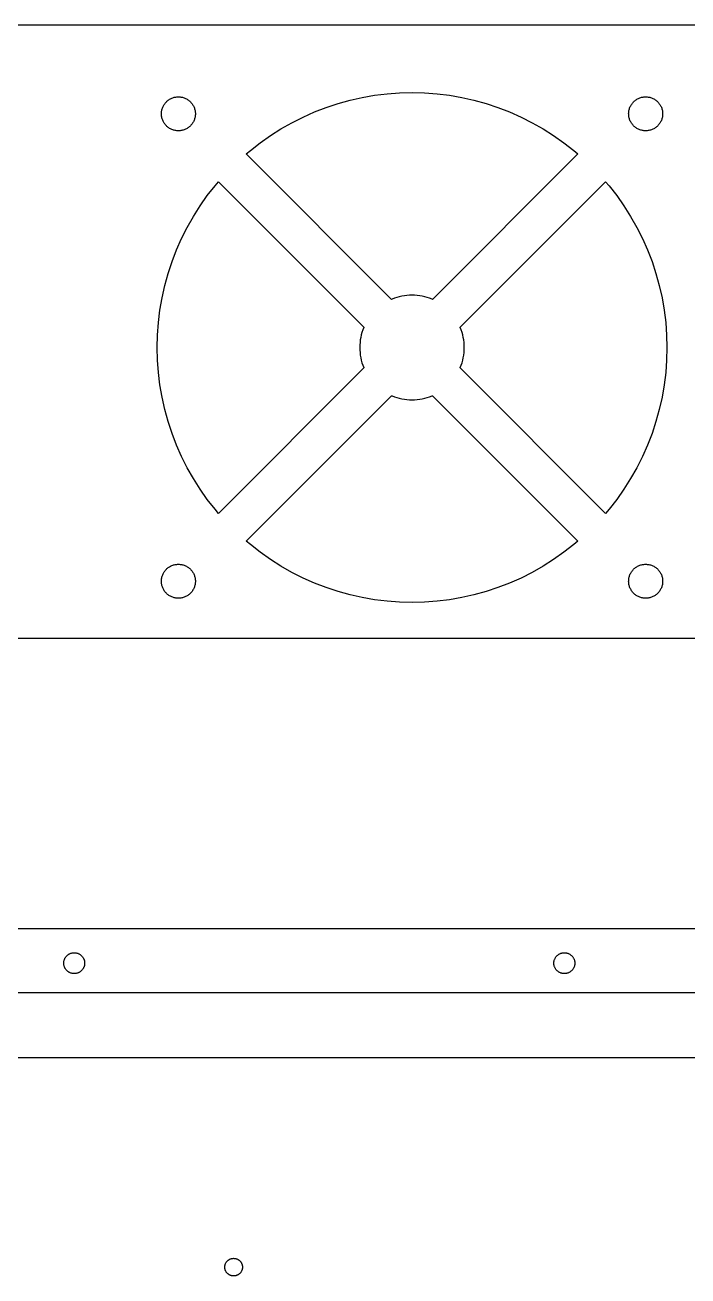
# Model space of a CAD drawing. Header units: metres. Extents: x 4 to 972, y 4 to 512.
# Drawn here: x 428.8 to 530.2, y 320.6 to 512 of the extents above; entities that cross this region are included whole.
import ezdxf

# ---------------------------------------------------------------- set-up
doc = ezdxf.new("R2010")
doc.units = ezdxf.units.M

msp = doc.modelspace()

# ---------------------------------------------------------------- linework, layer by layer
for p, q in [((642, 512), (334, 512)), ((482.278, 501.245), (484.177, 501.479)), ((484.177, 501.479), (486.086, 501.62)), ((486.086, 501.62), (488, 501.667)), ((488, 501.667), (489.914, 501.62)), ((489.914, 501.62), (491.823, 501.479)), ((491.823, 501.479), (493.722, 501.245)), ((449.847, 499.412), (449.899, 499.529)), ((449.899, 499.529), (449.956, 499.643)), ((449.956, 499.643), (450.019, 499.754)), ((450.019, 499.754), (450.088, 499.862)), ((450.088, 499.862), (450.161, 499.966)), ((450.161, 499.966), (450.24, 500.067)), ((450.24, 500.067), (450.323, 500.163)), ((450.323, 500.163), (450.411, 500.256)), ((450.411, 500.256), (450.503, 500.344)), ((450.503, 500.344), (450.6, 500.427)), ((450.6, 500.427), (450.701, 500.506)), ((450.701, 500.506), (450.805, 500.579)), ((450.805, 500.579), (450.913, 500.647)), ((450.913, 500.647), (451.024, 500.71)), ((451.024, 500.71), (451.138, 500.768)), ((451.138, 500.768), (451.255, 500.819)), ((451.255, 500.819), (451.374, 500.865)), ((451.374, 500.865), (451.495, 500.905)), ((451.495, 500.905), (451.618, 500.939)), ((451.618, 500.939), (451.743, 500.967)), ((451.743, 500.967), (451.868, 500.989)), ((451.868, 500.989), (451.995, 501.005)), ((451.995, 501.005), (452.122, 501.014)), ((452.122, 501.014), (452.25, 501.017)), ((452.25, 501.017), (452.378, 501.014)), ((452.378, 501.014), (452.505, 501.005)), ((452.505, 501.005), (452.632, 500.989)), ((452.632, 500.989), (452.757, 500.967)), ((452.757, 500.967), (452.882, 500.939)), ((452.882, 500.939), (453.005, 500.905)), ((453.005, 500.905), (453.126, 500.865)), ((453.126, 500.865), (453.245, 500.819)), ((453.245, 500.819), (453.362, 500.768)), ((453.362, 500.768), (453.476, 500.71)), ((453.476, 500.71), (453.587, 500.647)), ((453.587, 500.647), (453.695, 500.579)), ((453.695, 500.579), (453.799, 500.506)), ((453.799, 500.506), (453.9, 500.427)), ((453.9, 500.427), (453.997, 500.344)), ((453.997, 500.344), (454.089, 500.256)), ((454.089, 500.256), (454.177, 500.163)), ((454.177, 500.163), (454.26, 500.067)), ((454.26, 500.067), (454.339, 499.966)), ((454.339, 499.966), (454.412, 499.862)), ((454.412, 499.862), (454.481, 499.754)), ((454.481, 499.754), (454.544, 499.643)), ((454.544, 499.643), (454.601, 499.529)), ((454.601, 499.529), (454.653, 499.412)), ((474.861, 499.387), (476.679, 499.987)), ((476.679, 499.987), (478.524, 500.498)), ((478.524, 500.498), (480.391, 500.917)), ((480.391, 500.917), (482.278, 501.245)), ((493.722, 501.245), (495.609, 500.917)), ((495.609, 500.917), (497.476, 500.498)), ((497.476, 500.498), (499.321, 499.987)), ((499.321, 499.987), (501.139, 499.387)), ((521.347, 499.412), (521.399, 499.529)), ((521.399, 499.529), (521.456, 499.643)), ((521.456, 499.643), (521.519, 499.754)), ((521.519, 499.754), (521.588, 499.862)), ((521.588, 499.862), (521.661, 499.966)), ((521.661, 499.966), (521.74, 500.067)), ((521.74, 500.067), (521.823, 500.163)), ((521.823, 500.163), (521.911, 500.256)), ((521.911, 500.256), (522.003, 500.344)), ((522.003, 500.344), (522.1, 500.427)), ((522.1, 500.427), (522.201, 500.506)), ((522.201, 500.506), (522.305, 500.579)), ((522.305, 500.579), (522.413, 500.647)), ((522.413, 500.647), (522.524, 500.71)), ((522.524, 500.71), (522.638, 500.768)), ((522.638, 500.768), (522.755, 500.819)), ((522.755, 500.819), (522.874, 500.865)), ((522.874, 500.865), (522.995, 500.905)), ((522.995, 500.905), (523.118, 500.939)), ((523.118, 500.939), (523.243, 500.967)), ((523.243, 500.967), (523.368, 500.989)), ((523.368, 500.989), (523.495, 501.005)), ((523.495, 501.005), (523.622, 501.014)), ((523.622, 501.014), (523.75, 501.017)), ((523.75, 501.017), (523.878, 501.014)), ((523.878, 501.014), (524.005, 501.005)), ((524.005, 501.005), (524.132, 500.989)), ((524.132, 500.989), (524.257, 500.967)), ((524.257, 500.967), (524.382, 500.939)), ((524.382, 500.939), (524.505, 500.905)), ((524.505, 500.905), (524.626, 500.865)), ((524.626, 500.865), (524.745, 500.819)), ((524.745, 500.819), (524.862, 500.768)), ((524.862, 500.768), (524.976, 500.71)), ((524.976, 500.71), (525.087, 500.647)), ((525.087, 500.647), (525.195, 500.579)), ((525.195, 500.579), (525.299, 500.506)), ((525.299, 500.506), (525.4, 500.427)), ((525.4, 500.427), (525.497, 500.344)), ((525.497, 500.344), (525.589, 500.256)), ((525.589, 500.256), (525.677, 500.163)), ((525.677, 500.163), (525.76, 500.067)), ((525.76, 500.067), (525.839, 499.966)), ((525.839, 499.966), (525.912, 499.862)), ((525.912, 499.862), (525.981, 499.754)), ((525.981, 499.754), (526.044, 499.643)), ((526.044, 499.643), (526.101, 499.529)), ((526.101, 499.529), (526.153, 499.412)), ((449.649, 498.417), (449.652, 498.544)), ((449.652, 498.289), (449.649, 498.417)), ((449.652, 498.544), (449.662, 498.672)), ((449.662, 498.162), (449.652, 498.289)), ((449.662, 498.672), (449.677, 498.798)), ((449.677, 498.035), (449.662, 498.162)), ((449.677, 498.798), (449.699, 498.924)), ((449.699, 497.909), (449.677, 498.035)), ((449.699, 498.924), (449.727, 499.049)), ((449.727, 497.785), (449.699, 497.909)), ((449.727, 499.049), (449.761, 499.172)), ((449.761, 497.662), (449.727, 497.785)), ((449.761, 499.172), (449.801, 499.293)), ((449.801, 497.54), (449.761, 497.662)), ((449.801, 499.293), (449.847, 499.412)), ((449.847, 497.421), (449.801, 497.54)), ((454.653, 499.412), (454.699, 499.293)), ((454.699, 497.54), (454.653, 497.421)), ((454.699, 499.293), (454.739, 499.172)), ((454.739, 497.662), (454.699, 497.54)), ((454.739, 499.172), (454.773, 499.049)), ((454.773, 497.785), (454.739, 497.662)), ((454.773, 499.049), (454.801, 498.924)), ((454.801, 497.909), (454.773, 497.785)), ((454.801, 498.924), (454.823, 498.798)), ((454.823, 498.035), (454.801, 497.909)), ((454.823, 498.798), (454.838, 498.672)), ((454.838, 498.162), (454.823, 498.035)), ((454.838, 498.672), (454.848, 498.544)), ((454.848, 498.289), (454.838, 498.162)), ((454.848, 498.544), (454.851, 498.417)), ((454.851, 498.417), (454.848, 498.289)), ((469.616, 497.062), (471.325, 497.922)), ((471.325, 497.922), (473.075, 498.698)), ((473.075, 498.698), (474.861, 499.387)), ((501.139, 499.387), (502.925, 498.698)), ((502.925, 498.698), (504.675, 497.922)), ((504.675, 497.922), (506.384, 497.062)), ((521.149, 498.417), (521.152, 498.544)), ((521.152, 498.289), (521.149, 498.417)), ((521.152, 498.544), (521.162, 498.672)), ((521.162, 498.162), (521.152, 498.289)), ((521.162, 498.672), (521.177, 498.798)), ((521.177, 498.035), (521.162, 498.162)), ((521.177, 498.798), (521.199, 498.924)), ((521.199, 497.909), (521.177, 498.035)), ((521.199, 498.924), (521.227, 499.049)), ((521.227, 497.785), (521.199, 497.909)), ((521.227, 499.049), (521.261, 499.172)), ((521.261, 497.662), (521.227, 497.785)), ((521.261, 499.172), (521.301, 499.293)), ((521.301, 497.54), (521.261, 497.662)), ((521.301, 499.293), (521.347, 499.412)), ((521.347, 497.421), (521.301, 497.54)), ((526.153, 499.412), (526.199, 499.293)), ((526.199, 497.54), (526.153, 497.421)), ((526.199, 499.293), (526.239, 499.172)), ((526.239, 497.662), (526.199, 497.54)), ((526.239, 499.172), (526.273, 499.049)), ((526.273, 497.785), (526.239, 497.662)), ((526.273, 499.049), (526.301, 498.924)), ((526.301, 497.909), (526.273, 497.785)), ((526.301, 498.924), (526.323, 498.798)), ((526.323, 498.035), (526.301, 497.909)), ((526.323, 498.798), (526.338, 498.672)), ((526.338, 498.162), (526.323, 498.035)), ((526.338, 498.672), (526.348, 498.544)), ((526.348, 498.289), (526.338, 498.162)), ((526.348, 498.544), (526.351, 498.417)), ((526.351, 498.417), (526.348, 498.289)), ((449.899, 497.305), (449.847, 497.421)), ((449.956, 497.191), (449.899, 497.305)), ((450.019, 497.08), (449.956, 497.191)), ((450.088, 496.972), (450.019, 497.08)), ((450.161, 496.867), (450.088, 496.972)), ((450.24, 496.767), (450.161, 496.867)), ((450.323, 496.67), (450.24, 496.767)), ((450.411, 496.578), (450.323, 496.67)), ((450.503, 496.49), (450.411, 496.578)), ((450.6, 496.406), (450.503, 496.49)), ((450.701, 496.328), (450.6, 496.406)), ((450.805, 496.254), (450.701, 496.328)), ((450.913, 496.186), (450.805, 496.254)), ((451.024, 496.123), (450.913, 496.186)), ((451.138, 496.066), (451.024, 496.123)), ((451.255, 496.014), (451.138, 496.066)), ((451.374, 495.968), (451.255, 496.014)), ((451.495, 495.928), (451.374, 495.968)), ((451.618, 495.894), (451.495, 495.928)), ((451.743, 495.866), (451.618, 495.894)), ((451.868, 495.844), (451.743, 495.866)), ((451.995, 495.828), (451.868, 495.844)), ((452.122, 495.819), (451.995, 495.828)), ((452.25, 495.816), (452.122, 495.819)), ((452.378, 495.819), (452.25, 495.816)), ((452.505, 495.828), (452.378, 495.819)), ((452.632, 495.844), (452.505, 495.828)), ((452.757, 495.866), (452.632, 495.844)), ((452.882, 495.894), (452.757, 495.866)), ((453.005, 495.928), (452.882, 495.894)), ((453.126, 495.968), (453.005, 495.928)), ((453.245, 496.014), (453.126, 495.968)), ((453.362, 496.066), (453.245, 496.014)), ((453.476, 496.123), (453.362, 496.066)), ((453.587, 496.186), (453.476, 496.123)), ((453.695, 496.254), (453.587, 496.186)), ((453.799, 496.328), (453.695, 496.254)), ((453.9, 496.406), (453.799, 496.328)), ((453.997, 496.49), (453.9, 496.406)), ((454.089, 496.578), (453.997, 496.49)), ((454.177, 496.67), (454.089, 496.578)), ((454.26, 496.767), (454.177, 496.67)), ((454.339, 496.867), (454.26, 496.767)), ((454.412, 496.972), (454.339, 496.867)), ((454.481, 497.08), (454.412, 496.972)), ((454.544, 497.191), (454.481, 497.08)), ((454.601, 497.305), (454.544, 497.191)), ((454.653, 497.421), (454.601, 497.305)), ((466.333, 495.094), (467.95, 496.118)), ((467.95, 496.118), (469.616, 497.062)), ((506.384, 497.062), (508.05, 496.118)), ((508.05, 496.118), (509.667, 495.094)), ((521.399, 497.305), (521.347, 497.421)), ((521.456, 497.191), (521.399, 497.305)), ((521.519, 497.08), (521.456, 497.191)), ((521.588, 496.972), (521.519, 497.08)), ((521.661, 496.867), (521.588, 496.972)), ((521.74, 496.767), (521.661, 496.867)), ((521.823, 496.67), (521.74, 496.767)), ((521.911, 496.578), (521.823, 496.67)), ((522.003, 496.49), (521.911, 496.578)), ((522.1, 496.406), (522.003, 496.49)), ((522.201, 496.328), (522.1, 496.406)), ((522.305, 496.254), (522.201, 496.328)), ((522.413, 496.186), (522.305, 496.254)), ((522.524, 496.123), (522.413, 496.186)), ((522.638, 496.066), (522.524, 496.123)), ((522.755, 496.014), (522.638, 496.066)), ((522.874, 495.968), (522.755, 496.014)), ((522.995, 495.928), (522.874, 495.968)), ((523.118, 495.894), (522.995, 495.928)), ((523.243, 495.866), (523.118, 495.894)), ((523.368, 495.844), (523.243, 495.866)), ((523.495, 495.828), (523.368, 495.844)), ((523.622, 495.819), (523.495, 495.828)), ((523.75, 495.816), (523.622, 495.819)), ((523.878, 495.819), (523.75, 495.816)), ((524.005, 495.828), (523.878, 495.819)), ((524.132, 495.844), (524.005, 495.828)), ((524.257, 495.866), (524.132, 495.844)), ((524.382, 495.894), (524.257, 495.866)), ((524.505, 495.928), (524.382, 495.894)), ((524.626, 495.968), (524.505, 495.928)), ((524.745, 496.014), (524.626, 495.968)), ((524.862, 496.066), (524.745, 496.014)), ((524.976, 496.123), (524.862, 496.066)), ((525.087, 496.186), (524.976, 496.123)), ((525.195, 496.254), (525.087, 496.186)), ((525.299, 496.328), (525.195, 496.254)), ((525.4, 496.406), (525.299, 496.328)), ((525.497, 496.49), (525.4, 496.406)), ((525.589, 496.578), (525.497, 496.49)), ((525.677, 496.67), (525.589, 496.578)), ((525.76, 496.767), (525.677, 496.67)), ((525.839, 496.867), (525.76, 496.767)), ((525.912, 496.972), (525.839, 496.867)), ((525.981, 497.08), (525.912, 496.972)), ((526.044, 497.191), (525.981, 497.08)), ((526.101, 497.305), (526.044, 497.191)), ((526.153, 497.421), (526.101, 497.305)), ((463.259, 492.814), (464.768, 493.992)), ((464.768, 493.992), (466.333, 495.094)), ((509.667, 495.094), (511.232, 493.992)), ((511.232, 493.992), (512.741, 492.814)), ((462.634, 492.275), (463.259, 492.814)), ((484.878, 470.031), (462.634, 492.275)), ((513.366, 492.275), (491.122, 470.031)), ((512.741, 492.814), (513.366, 492.275)), ((457.853, 487.408), (458.391, 488.033)), ((458.391, 488.033), (480.636, 465.788)), ((495.364, 465.788), (517.609, 488.033)), ((517.609, 488.033), (518.147, 487.408)), ((456.675, 485.899), (457.853, 487.408)), ((518.147, 487.408), (519.325, 485.899)), ((454.549, 482.717), (455.573, 484.334)), ((455.573, 484.334), (456.675, 485.899)), ((519.325, 485.899), (520.427, 484.334)), ((520.427, 484.334), (521.451, 482.717)), ((453.605, 481.051), (454.549, 482.717)), ((521.451, 482.717), (522.395, 481.051)), ((452.744, 479.341), (453.605, 481.051)), ((522.395, 481.051), (523.256, 479.341)), ((451.969, 477.591), (452.744, 479.341)), ((523.256, 479.341), (524.031, 477.591)), ((451.28, 475.805), (451.969, 477.591)), ((524.031, 477.591), (524.72, 475.805)), ((450.679, 473.988), (451.28, 475.805)), ((524.72, 475.805), (525.321, 473.988)), ((450.169, 472.143), (450.679, 473.988)), ((525.321, 473.988), (525.831, 472.143)), ((449.749, 470.275), (450.169, 472.143)), ((525.831, 472.143), (526.251, 470.275)), ((449.422, 468.389), (449.749, 470.275)), ((484.939, 470.058), (484.878, 470.031)), ((485.305, 470.199), (484.939, 470.058)), ((485.678, 470.322), (485.305, 470.199)), ((486.056, 470.427), (485.678, 470.322)), ((486.439, 470.513), (486.056, 470.427)), ((486.826, 470.58), (486.439, 470.513)), ((487.216, 470.628), (486.826, 470.58)), ((487.607, 470.657), (487.216, 470.628)), ((488, 470.667), (487.607, 470.657)), ((488.393, 470.657), (488, 470.667)), ((488.784, 470.628), (488.393, 470.657)), ((489.174, 470.58), (488.784, 470.628)), ((489.561, 470.513), (489.174, 470.58)), ((489.944, 470.427), (489.561, 470.513)), ((490.322, 470.322), (489.944, 470.427)), ((490.695, 470.199), (490.322, 470.322)), ((491.061, 470.058), (490.695, 470.199)), ((491.122, 470.031), (491.061, 470.058)), ((526.251, 470.275), (526.578, 468.389)), ((449.188, 466.489), (449.422, 468.389)), ((526.578, 468.389), (526.812, 466.489)), ((449.047, 464.58), (449.188, 466.489)), ((480.344, 464.989), (480.24, 464.611)), ((480.468, 465.362), (480.344, 464.989)), ((480.609, 465.728), (480.468, 465.362)), ((480.636, 465.788), (480.609, 465.728)), ((495.391, 465.728), (495.364, 465.788)), ((495.532, 465.362), (495.391, 465.728)), ((495.656, 464.989), (495.532, 465.362)), ((495.76, 464.611), (495.656, 464.989)), ((526.812, 466.489), (526.953, 464.58)), ((449, 462.667), (449.047, 464.58)), ((480.039, 463.451), (480.01, 463.059)), ((480.087, 463.84), (480.039, 463.451)), ((480.154, 464.227), (480.087, 463.84)), ((480.24, 464.611), (480.154, 464.227)), ((495.846, 464.227), (495.76, 464.611)), ((495.913, 463.84), (495.846, 464.227)), ((495.961, 463.451), (495.913, 463.84)), ((495.99, 463.059), (495.961, 463.451)), ((526.953, 464.58), (527, 462.667)), ((449.047, 460.753), (449, 462.667)), ((480.01, 463.059), (480, 462.667)), ((480, 462.667), (480.01, 462.274)), ((480.01, 462.274), (480.039, 461.883)), ((480.039, 461.883), (480.087, 461.493)), ((480.087, 461.493), (480.154, 461.106)), ((495.846, 461.106), (495.913, 461.493)), ((495.913, 461.493), (495.961, 461.883)), ((495.961, 461.883), (495.99, 462.274)), ((496, 462.667), (495.99, 463.059)), ((495.99, 462.274), (496, 462.667)), ((527, 462.667), (526.953, 460.753)), ((449.188, 458.844), (449.047, 460.753)), ((480.636, 459.545), (458.391, 437.301)), ((480.154, 461.106), (480.24, 460.723)), ((480.24, 460.723), (480.344, 460.344)), ((480.344, 460.344), (480.468, 459.972)), ((480.468, 459.972), (480.609, 459.605)), ((480.609, 459.605), (480.636, 459.545)), ((495.364, 459.545), (495.391, 459.605)), ((517.609, 437.301), (495.364, 459.545)), ((495.391, 459.605), (495.532, 459.972)), ((495.532, 459.972), (495.656, 460.344)), ((495.656, 460.344), (495.76, 460.723)), ((495.76, 460.723), (495.846, 461.106)), ((526.953, 460.753), (526.812, 458.844)), ((449.422, 456.944), (449.188, 458.844)), ((526.812, 458.844), (526.578, 456.944)), ((449.749, 455.058), (449.422, 456.944)), ((526.578, 456.944), (526.251, 455.058)), ((450.169, 453.19), (449.749, 455.058)), ((462.634, 433.058), (484.878, 455.302)), ((484.878, 455.302), (484.939, 455.276)), ((484.939, 455.276), (485.305, 455.134)), ((485.305, 455.134), (485.678, 455.011)), ((485.678, 455.011), (486.056, 454.906)), ((486.056, 454.906), (486.439, 454.82)), ((486.439, 454.82), (486.826, 454.753)), ((486.826, 454.753), (487.216, 454.705)), ((487.216, 454.705), (487.607, 454.676)), ((487.607, 454.676), (488, 454.667)), ((488, 454.667), (488.393, 454.676)), ((488.393, 454.676), (488.784, 454.705)), ((488.784, 454.705), (489.174, 454.753)), ((489.174, 454.753), (489.561, 454.82)), ((489.561, 454.82), (489.944, 454.906)), ((489.944, 454.906), (490.322, 455.011)), ((490.322, 455.011), (490.695, 455.134)), ((490.695, 455.134), (491.061, 455.276)), ((491.061, 455.276), (491.122, 455.302)), ((491.122, 455.302), (513.366, 433.058)), ((526.251, 455.058), (525.831, 453.19)), ((450.679, 451.346), (450.169, 453.19)), ((525.831, 453.19), (525.321, 451.346)), ((451.28, 449.528), (450.679, 451.346)), ((525.321, 451.346), (524.72, 449.528)), ((451.969, 447.742), (451.28, 449.528)), ((524.72, 449.528), (524.031, 447.742)), ((452.744, 445.992), (451.969, 447.742)), ((453.605, 444.282), (452.744, 445.992)), ((523.256, 445.992), (522.395, 444.282)), ((524.031, 447.742), (523.256, 445.992)), ((454.549, 442.617), (453.605, 444.282)), ((522.395, 444.282), (521.451, 442.617)), ((455.573, 440.999), (454.549, 442.617)), ((521.451, 442.617), (520.427, 440.999)), ((456.675, 439.434), (455.573, 440.999)), ((520.427, 440.999), (519.325, 439.434)), ((457.853, 437.925), (456.675, 439.434)), ((519.325, 439.434), (518.147, 437.925)), ((458.391, 437.301), (457.853, 437.925)), ((518.147, 437.925), (517.609, 437.301)), ((463.259, 432.519), (462.634, 433.058)), ((464.768, 431.342), (463.259, 432.519)), ((512.741, 432.519), (511.232, 431.342)), ((513.366, 433.058), (512.741, 432.519)), ((466.333, 430.239), (464.768, 431.342)), ((511.232, 431.342), (509.667, 430.239)), ((450.24, 428.567), (450.323, 428.663)), ((450.323, 428.663), (450.411, 428.756)), ((450.411, 428.756), (450.503, 428.844)), ((450.503, 428.844), (450.6, 428.927)), ((450.6, 428.927), (450.701, 429.006)), ((450.701, 429.006), (450.805, 429.079)), ((450.805, 429.079), (450.913, 429.147)), ((450.913, 429.147), (451.024, 429.21)), ((451.024, 429.21), (451.138, 429.268)), ((451.138, 429.268), (451.255, 429.319)), ((451.255, 429.319), (451.374, 429.365)), ((451.374, 429.365), (451.495, 429.405)), ((451.495, 429.405), (451.618, 429.439)), ((451.618, 429.439), (451.743, 429.467)), ((451.743, 429.467), (451.868, 429.489)), ((451.868, 429.489), (451.995, 429.505)), ((451.995, 429.505), (452.122, 429.514)), ((452.122, 429.514), (452.25, 429.517)), ((452.25, 429.517), (452.378, 429.514)), ((452.378, 429.514), (452.505, 429.505)), ((452.505, 429.505), (452.632, 429.489)), ((452.632, 429.489), (452.757, 429.467)), ((452.757, 429.467), (452.882, 429.439)), ((452.882, 429.439), (453.005, 429.405)), ((453.005, 429.405), (453.126, 429.365)), ((453.126, 429.365), (453.245, 429.319)), ((453.245, 429.319), (453.362, 429.268)), ((453.362, 429.268), (453.476, 429.21)), ((453.476, 429.21), (453.587, 429.147)), ((453.587, 429.147), (453.695, 429.079)), ((453.695, 429.079), (453.799, 429.006)), ((453.799, 429.006), (453.9, 428.927)), ((453.9, 428.927), (453.997, 428.844)), ((453.997, 428.844), (454.089, 428.756)), ((454.089, 428.756), (454.177, 428.663)), ((454.177, 428.663), (454.26, 428.567)), ((467.95, 429.215), (466.333, 430.239)), ((469.616, 428.272), (467.95, 429.215)), ((508.05, 429.215), (506.384, 428.272)), ((509.667, 430.239), (508.05, 429.215)), ((521.74, 428.567), (521.823, 428.663)), ((521.823, 428.663), (521.911, 428.756)), ((521.911, 428.756), (522.003, 428.844)), ((522.003, 428.844), (522.1, 428.927)), ((522.1, 428.927), (522.201, 429.006)), ((522.201, 429.006), (522.305, 429.079)), ((522.305, 429.079), (522.413, 429.147)), ((522.413, 429.147), (522.524, 429.21)), ((522.524, 429.21), (522.638, 429.268)), ((522.638, 429.268), (522.755, 429.319)), ((522.755, 429.319), (522.874, 429.365)), ((522.874, 429.365), (522.995, 429.405)), ((522.995, 429.405), (523.118, 429.439)), ((523.118, 429.439), (523.243, 429.467)), ((523.243, 429.467), (523.368, 429.489)), ((523.368, 429.489), (523.495, 429.505)), ((523.495, 429.505), (523.622, 429.514)), ((523.622, 429.514), (523.75, 429.517)), ((523.75, 429.517), (523.878, 429.514)), ((523.878, 429.514), (524.005, 429.505)), ((524.005, 429.505), (524.132, 429.489)), ((524.132, 429.489), (524.257, 429.467)), ((524.257, 429.467), (524.382, 429.439)), ((524.382, 429.439), (524.505, 429.405)), ((524.505, 429.405), (524.626, 429.365)), ((524.626, 429.365), (524.745, 429.319)), ((524.745, 429.319), (524.862, 429.268)), ((524.862, 429.268), (524.976, 429.21)), ((524.976, 429.21), (525.087, 429.147)), ((525.087, 429.147), (525.195, 429.079)), ((525.195, 429.079), (525.299, 429.006)), ((525.299, 429.006), (525.4, 428.927)), ((525.4, 428.927), (525.497, 428.844)), ((525.497, 428.844), (525.589, 428.756)), ((525.589, 428.756), (525.677, 428.663)), ((525.677, 428.663), (525.76, 428.567)), ((449.649, 426.917), (449.652, 427.044)), ((449.652, 426.789), (449.649, 426.917)), ((449.652, 427.044), (449.662, 427.172)), ((449.662, 426.662), (449.652, 426.789)), ((449.662, 427.172), (449.677, 427.298)), ((449.677, 427.298), (449.699, 427.424)), ((449.699, 427.424), (449.727, 427.549)), ((449.727, 427.549), (449.761, 427.672)), ((449.761, 427.672), (449.801, 427.793)), ((449.801, 427.793), (449.847, 427.912)), ((449.847, 427.912), (449.899, 428.029)), ((449.899, 428.029), (449.956, 428.143)), ((449.956, 428.143), (450.019, 428.254)), ((450.019, 428.254), (450.088, 428.362)), ((450.088, 428.362), (450.161, 428.466)), ((450.161, 428.466), (450.24, 428.567)), ((454.26, 428.567), (454.339, 428.466)), ((454.339, 428.466), (454.412, 428.362)), ((454.412, 428.362), (454.481, 428.254)), ((454.481, 428.254), (454.544, 428.143)), ((454.544, 428.143), (454.601, 428.029)), ((454.601, 428.029), (454.653, 427.912)), ((454.653, 427.912), (454.699, 427.793)), ((454.699, 427.793), (454.739, 427.672)), ((454.739, 427.672), (454.773, 427.549)), ((454.773, 427.549), (454.801, 427.424)), ((454.801, 427.424), (454.823, 427.298)), ((454.823, 427.298), (454.838, 427.172)), ((454.838, 427.172), (454.848, 427.044)), ((454.848, 426.789), (454.838, 426.662)), ((454.848, 427.044), (454.851, 426.917)), ((454.851, 426.917), (454.848, 426.789)), ((471.325, 427.411), (469.616, 428.272)), ((473.075, 426.635), (471.325, 427.411)), ((504.675, 427.411), (502.925, 426.635)), ((506.384, 428.272), (504.675, 427.411)), ((521.149, 426.917), (521.152, 427.044)), ((521.152, 426.789), (521.149, 426.917)), ((521.152, 427.044), (521.162, 427.172)), ((521.162, 426.662), (521.152, 426.789)), ((521.162, 427.172), (521.177, 427.298)), ((521.177, 427.298), (521.199, 427.424)), ((521.199, 427.424), (521.227, 427.549)), ((521.227, 427.549), (521.261, 427.672)), ((521.261, 427.672), (521.301, 427.793)), ((521.301, 427.793), (521.347, 427.912)), ((521.347, 427.912), (521.399, 428.029)), ((521.399, 428.029), (521.456, 428.143)), ((521.456, 428.143), (521.519, 428.254)), ((521.519, 428.254), (521.588, 428.362)), ((521.588, 428.362), (521.661, 428.466)), ((521.661, 428.466), (521.74, 428.567)), ((525.76, 428.567), (525.839, 428.466)), ((525.839, 428.466), (525.912, 428.362)), ((525.912, 428.362), (525.981, 428.254)), ((525.981, 428.254), (526.044, 428.143)), ((526.044, 428.143), (526.101, 428.029)), ((526.101, 428.029), (526.153, 427.912)), ((526.153, 427.912), (526.199, 427.793)), ((526.199, 427.793), (526.239, 427.672)), ((526.239, 427.672), (526.273, 427.549)), ((526.273, 427.549), (526.301, 427.424)), ((526.301, 427.424), (526.323, 427.298)), ((526.323, 427.298), (526.338, 427.172)), ((526.338, 427.172), (526.348, 427.044)), ((526.348, 426.789), (526.338, 426.662)), ((526.348, 427.044), (526.351, 426.917)), ((526.351, 426.917), (526.348, 426.789)), ((449.677, 426.535), (449.662, 426.662)), ((449.699, 426.409), (449.677, 426.535)), ((449.727, 426.285), (449.699, 426.409)), ((449.761, 426.162), (449.727, 426.285)), ((449.801, 426.04), (449.761, 426.162)), ((449.847, 425.921), (449.801, 426.04)), ((449.899, 425.805), (449.847, 425.921)), ((449.956, 425.691), (449.899, 425.805)), ((450.019, 425.58), (449.956, 425.691)), ((450.088, 425.472), (450.019, 425.58)), ((450.161, 425.367), (450.088, 425.472)), ((450.24, 425.267), (450.161, 425.367)), ((450.323, 425.17), (450.24, 425.267)), ((450.411, 425.078), (450.323, 425.17)), ((450.503, 424.99), (450.411, 425.078)), ((450.6, 424.906), (450.503, 424.99)), ((450.701, 424.828), (450.6, 424.906)), ((450.805, 424.754), (450.701, 424.828)), ((453.799, 424.828), (453.695, 424.754)), ((453.9, 424.906), (453.799, 424.828)), ((453.997, 424.99), (453.9, 424.906)), ((454.089, 425.078), (453.997, 424.99)), ((454.177, 425.17), (454.089, 425.078)), ((454.26, 425.267), (454.177, 425.17)), ((454.339, 425.367), (454.26, 425.267)), ((454.412, 425.472), (454.339, 425.367)), ((454.481, 425.58), (454.412, 425.472)), ((454.544, 425.691), (454.481, 425.58)), ((454.601, 425.805), (454.544, 425.691)), ((454.653, 425.921), (454.601, 425.805)), ((454.699, 426.04), (454.653, 425.921)), ((454.739, 426.162), (454.699, 426.04)), ((454.773, 426.285), (454.739, 426.162)), ((454.801, 426.409), (454.773, 426.285)), ((454.823, 426.535), (454.801, 426.409)), ((454.838, 426.662), (454.823, 426.535)), ((474.861, 425.946), (473.075, 426.635)), ((476.679, 425.346), (474.861, 425.946)), ((478.524, 424.835), (476.679, 425.346)), ((480.391, 424.416), (478.524, 424.835)), ((497.476, 424.835), (495.609, 424.416)), ((499.321, 425.346), (497.476, 424.835)), ((501.139, 425.946), (499.321, 425.346)), ((502.925, 426.635), (501.139, 425.946)), ((521.177, 426.535), (521.162, 426.662)), ((521.199, 426.409), (521.177, 426.535)), ((521.227, 426.285), (521.199, 426.409)), ((521.261, 426.162), (521.227, 426.285)), ((521.301, 426.04), (521.261, 426.162)), ((521.347, 425.921), (521.301, 426.04)), ((521.399, 425.805), (521.347, 425.921)), ((521.456, 425.691), (521.399, 425.805)), ((521.519, 425.58), (521.456, 425.691)), ((521.588, 425.472), (521.519, 425.58)), ((521.661, 425.367), (521.588, 425.472)), ((521.74, 425.267), (521.661, 425.367)), ((521.823, 425.17), (521.74, 425.267)), ((521.911, 425.078), (521.823, 425.17)), ((522.003, 424.99), (521.911, 425.078)), ((522.1, 424.906), (522.003, 424.99)), ((522.201, 424.828), (522.1, 424.906)), ((522.305, 424.754), (522.201, 424.828)), ((525.299, 424.828), (525.195, 424.754)), ((525.4, 424.906), (525.299, 424.828)), ((525.497, 424.99), (525.4, 424.906)), ((525.589, 425.078), (525.497, 424.99)), ((525.677, 425.17), (525.589, 425.078)), ((525.76, 425.267), (525.677, 425.17)), ((525.839, 425.367), (525.76, 425.267)), ((525.912, 425.472), (525.839, 425.367)), ((525.981, 425.58), (525.912, 425.472)), ((526.044, 425.691), (525.981, 425.58)), ((526.101, 425.805), (526.044, 425.691)), ((526.153, 425.921), (526.101, 425.805)), ((526.199, 426.04), (526.153, 425.921)), ((526.239, 426.162), (526.199, 426.04)), ((526.273, 426.285), (526.239, 426.162)), ((526.301, 426.409), (526.273, 426.285)), ((526.323, 426.535), (526.301, 426.409)), ((526.338, 426.662), (526.323, 426.535)), ((450.913, 424.686), (450.805, 424.754)), ((451.024, 424.623), (450.913, 424.686)), ((451.138, 424.566), (451.024, 424.623)), ((451.255, 424.514), (451.138, 424.566)), ((451.374, 424.468), (451.255, 424.514)), ((451.495, 424.428), (451.374, 424.468)), ((451.618, 424.394), (451.495, 424.428)), ((451.743, 424.366), (451.618, 424.394)), ((451.868, 424.344), (451.743, 424.366)), ((451.995, 424.328), (451.868, 424.344)), ((452.122, 424.319), (451.995, 424.328)), ((452.25, 424.316), (452.122, 424.319)), ((452.378, 424.319), (452.25, 424.316)), ((452.505, 424.328), (452.378, 424.319)), ((452.632, 424.344), (452.505, 424.328)), ((452.757, 424.366), (452.632, 424.344)), ((452.882, 424.394), (452.757, 424.366)), ((453.005, 424.428), (452.882, 424.394)), ((453.126, 424.468), (453.005, 424.428)), ((453.245, 424.514), (453.126, 424.468)), ((453.362, 424.566), (453.245, 424.514)), ((453.476, 424.623), (453.362, 424.566)), ((453.587, 424.686), (453.476, 424.623)), ((453.695, 424.754), (453.587, 424.686)), ((482.278, 424.089), (480.391, 424.416)), ((484.177, 423.854), (482.278, 424.089)), ((486.086, 423.714), (484.177, 423.854)), ((488, 423.667), (486.086, 423.714)), ((489.914, 423.714), (488, 423.667)), ((491.823, 423.854), (489.914, 423.714)), ((493.722, 424.089), (491.823, 423.854)), ((495.609, 424.416), (493.722, 424.089)), ((522.413, 424.686), (522.305, 424.754)), ((522.524, 424.623), (522.413, 424.686)), ((522.638, 424.566), (522.524, 424.623)), ((522.755, 424.514), (522.638, 424.566)), ((522.874, 424.468), (522.755, 424.514)), ((522.995, 424.428), (522.874, 424.468)), ((523.118, 424.394), (522.995, 424.428)), ((523.243, 424.366), (523.118, 424.394)), ((523.368, 424.344), (523.243, 424.366)), ((523.495, 424.328), (523.368, 424.344)), ((523.622, 424.319), (523.495, 424.328)), ((523.75, 424.316), (523.622, 424.319)), ((523.878, 424.319), (523.75, 424.316)), ((524.005, 424.328), (523.878, 424.319)), ((524.132, 424.344), (524.005, 424.328)), ((524.257, 424.366), (524.132, 424.344)), ((524.382, 424.394), (524.257, 424.366)), ((524.505, 424.428), (524.382, 424.394)), ((524.626, 424.468), (524.505, 424.428)), ((524.745, 424.514), (524.626, 424.468)), ((524.862, 424.566), (524.745, 424.514)), ((524.976, 424.623), (524.862, 424.566)), ((525.087, 424.686), (524.976, 424.623)), ((525.195, 424.754), (525.087, 424.686)), ((394.432, 418.215), (553.182, 418.215)), ((553.182, 373.765), (394.432, 373.765)), ((434.895, 369.254), (434.934, 369.323)), ((434.934, 369.323), (434.976, 369.389)), ((434.976, 369.389), (435.021, 369.453)), ((435.021, 369.453), (435.069, 369.515)), ((435.069, 369.515), (435.121, 369.575)), ((435.121, 369.575), (435.175, 369.632)), ((435.175, 369.632), (435.232, 369.686)), ((435.232, 369.686), (435.291, 369.737)), ((435.291, 369.737), (435.353, 369.785)), ((435.353, 369.785), (435.417, 369.831)), ((435.417, 369.831), (435.484, 369.873)), ((435.484, 369.873), (435.552, 369.911)), ((435.552, 369.911), (435.622, 369.947)), ((435.622, 369.947), (435.694, 369.979)), ((435.694, 369.979), (435.767, 370.007)), ((435.767, 370.007), (435.842, 370.032)), ((435.842, 370.032), (435.918, 370.052)), ((435.918, 370.052), (435.994, 370.07)), ((435.994, 370.07), (436.072, 370.083)), ((436.072, 370.083), (436.15, 370.093)), ((436.15, 370.093), (436.228, 370.099)), ((436.228, 370.099), (436.307, 370.1)), ((436.307, 370.1), (436.385, 370.099)), ((436.385, 370.099), (436.463, 370.093)), ((436.463, 370.093), (436.541, 370.083)), ((436.541, 370.083), (436.619, 370.07)), ((436.619, 370.07), (436.695, 370.052)), ((436.695, 370.052), (436.771, 370.032)), ((436.771, 370.032), (436.846, 370.007)), ((436.846, 370.007), (436.919, 369.979)), ((436.919, 369.979), (436.991, 369.947)), ((436.991, 369.947), (437.061, 369.911)), ((437.061, 369.911), (437.129, 369.873)), ((437.129, 369.873), (437.196, 369.831)), ((437.196, 369.831), (437.26, 369.785)), ((437.26, 369.785), (437.322, 369.737)), ((437.322, 369.737), (437.381, 369.686)), ((437.381, 369.686), (437.438, 369.632)), ((437.438, 369.632), (437.492, 369.575)), ((437.492, 369.575), (437.544, 369.515)), ((437.544, 369.515), (437.592, 369.453)), ((437.592, 369.453), (437.637, 369.389)), ((437.637, 369.389), (437.679, 369.323)), ((437.679, 369.323), (437.718, 369.254)), ((509.895, 369.254), (509.934, 369.323)), ((509.934, 369.323), (509.976, 369.389)), ((509.976, 369.389), (510.021, 369.453)), ((510.021, 369.453), (510.069, 369.515)), ((510.069, 369.515), (510.121, 369.575)), ((510.121, 369.575), (510.175, 369.632)), ((510.175, 369.632), (510.232, 369.686)), ((510.232, 369.686), (510.291, 369.737)), ((510.291, 369.737), (510.353, 369.785)), ((510.353, 369.785), (510.417, 369.831)), ((510.417, 369.831), (510.484, 369.873)), ((510.484, 369.873), (510.552, 369.911)), ((510.552, 369.911), (510.622, 369.947)), ((510.622, 369.947), (510.694, 369.979)), ((510.694, 369.979), (510.767, 370.007)), ((510.767, 370.007), (510.842, 370.032)), ((510.842, 370.032), (510.918, 370.052)), ((510.918, 370.052), (510.994, 370.07)), ((510.994, 370.07), (511.072, 370.083)), ((511.072, 370.083), (511.15, 370.093)), ((511.15, 370.093), (511.228, 370.099)), ((511.228, 370.099), (511.307, 370.1)), ((511.307, 370.1), (511.385, 370.099)), ((511.385, 370.099), (511.463, 370.093)), ((511.463, 370.093), (511.541, 370.083)), ((511.541, 370.083), (511.619, 370.07)), ((511.619, 370.07), (511.695, 370.052)), ((511.695, 370.052), (511.771, 370.032)), ((511.771, 370.032), (511.846, 370.007)), ((511.846, 370.007), (511.919, 369.979)), ((511.919, 369.979), (511.991, 369.947)), ((511.991, 369.947), (512.061, 369.911)), ((512.061, 369.911), (512.129, 369.873)), ((512.129, 369.873), (512.196, 369.831)), ((512.196, 369.831), (512.26, 369.785)), ((512.26, 369.785), (512.322, 369.737)), ((512.322, 369.737), (512.381, 369.686)), ((512.381, 369.686), (512.438, 369.632)), ((512.438, 369.632), (512.492, 369.575)), ((512.492, 369.575), (512.544, 369.515)), ((512.544, 369.515), (512.592, 369.453)), ((512.592, 369.453), (512.637, 369.389)), ((512.637, 369.389), (512.679, 369.323)), ((512.679, 369.323), (512.718, 369.254)), ((434.706, 368.5), (434.708, 368.579)), ((434.708, 368.421), (434.706, 368.5)), ((434.708, 368.579), (434.714, 368.657)), ((434.714, 368.343), (434.708, 368.421)), ((434.714, 368.657), (434.723, 368.735)), ((434.723, 368.265), (434.714, 368.343)), ((434.723, 368.735), (434.737, 368.812)), ((434.737, 368.188), (434.723, 368.265)), ((434.737, 368.812), (434.754, 368.889)), ((434.754, 368.111), (434.737, 368.188)), ((434.754, 368.889), (434.775, 368.965)), ((434.775, 368.035), (434.754, 368.111)), ((434.775, 368.965), (434.8, 369.039)), ((434.8, 367.961), (434.775, 368.035)), ((434.8, 369.039), (434.828, 369.112)), ((434.828, 367.888), (434.8, 367.961)), ((434.828, 369.112), (434.86, 369.184)), ((434.86, 367.816), (434.828, 367.888)), ((434.86, 369.184), (434.895, 369.254)), ((434.895, 367.746), (434.86, 367.816)), ((434.934, 367.677), (434.895, 367.746)), ((434.976, 367.611), (434.934, 367.677)), ((435.021, 367.547), (434.976, 367.611)), ((435.069, 367.485), (435.021, 367.547)), ((435.121, 367.425), (435.069, 367.485)), ((435.175, 367.368), (435.121, 367.425)), ((437.492, 367.425), (437.438, 367.368)), ((437.544, 367.485), (437.492, 367.425)), ((437.592, 367.547), (437.544, 367.485)), ((437.637, 367.611), (437.592, 367.547)), ((437.679, 367.677), (437.637, 367.611)), ((437.718, 367.746), (437.679, 367.677)), ((437.718, 369.254), (437.753, 369.184)), ((437.753, 367.816), (437.718, 367.746)), ((437.753, 369.184), (437.785, 369.112)), ((437.785, 367.888), (437.753, 367.816)), ((437.785, 369.112), (437.814, 369.039)), ((437.814, 367.961), (437.785, 367.888)), ((437.814, 369.039), (437.838, 368.965)), ((437.838, 368.035), (437.814, 367.961)), ((437.838, 368.965), (437.859, 368.889)), ((437.859, 368.111), (437.838, 368.035)), ((437.859, 368.889), (437.876, 368.812)), ((437.876, 368.188), (437.859, 368.111)), ((437.876, 368.812), (437.89, 368.735)), ((437.89, 368.265), (437.876, 368.188)), ((437.89, 368.735), (437.899, 368.657)), ((437.899, 368.343), (437.89, 368.265)), ((437.899, 368.657), (437.905, 368.579)), ((437.905, 368.421), (437.899, 368.343)), ((437.905, 368.579), (437.907, 368.5)), ((437.907, 368.5), (437.905, 368.421)), ((509.706, 368.5), (509.708, 368.579)), ((509.708, 368.421), (509.706, 368.5)), ((509.708, 368.579), (509.714, 368.657)), ((509.714, 368.343), (509.708, 368.421)), ((509.714, 368.657), (509.723, 368.735)), ((509.723, 368.265), (509.714, 368.343)), ((509.723, 368.735), (509.737, 368.812)), ((509.737, 368.188), (509.723, 368.265)), ((509.737, 368.812), (509.754, 368.889)), ((509.754, 368.111), (509.737, 368.188)), ((509.754, 368.889), (509.775, 368.965)), ((509.775, 368.035), (509.754, 368.111)), ((509.775, 368.965), (509.8, 369.039)), ((509.8, 367.961), (509.775, 368.035)), ((509.8, 369.039), (509.828, 369.112)), ((509.828, 367.888), (509.8, 367.961)), ((509.828, 369.112), (509.86, 369.184)), ((509.86, 367.816), (509.828, 367.888)), ((509.86, 369.184), (509.895, 369.254)), ((509.895, 367.746), (509.86, 367.816)), ((509.934, 367.677), (509.895, 367.746)), ((509.976, 367.611), (509.934, 367.677)), ((510.021, 367.547), (509.976, 367.611)), ((510.069, 367.485), (510.021, 367.547)), ((510.121, 367.425), (510.069, 367.485)), ((510.175, 367.368), (510.121, 367.425)), ((512.492, 367.425), (512.438, 367.368)), ((512.544, 367.485), (512.492, 367.425)), ((512.592, 367.547), (512.544, 367.485)), ((512.637, 367.611), (512.592, 367.547)), ((512.679, 367.677), (512.637, 367.611)), ((512.718, 367.746), (512.679, 367.677)), ((512.718, 369.254), (512.753, 369.184)), ((512.753, 367.816), (512.718, 367.746)), ((512.753, 369.184), (512.785, 369.112)), ((512.785, 367.888), (512.753, 367.816)), ((512.785, 369.112), (512.813, 369.039)), ((512.813, 367.961), (512.785, 367.888)), ((512.813, 369.039), (512.838, 368.965)), ((512.838, 368.035), (512.813, 367.961)), ((512.838, 368.965), (512.859, 368.889)), ((512.859, 368.111), (512.838, 368.035)), ((512.859, 368.889), (512.876, 368.812)), ((512.876, 368.188), (512.859, 368.111)), ((512.876, 368.812), (512.89, 368.735)), ((512.89, 368.265), (512.876, 368.188)), ((512.89, 368.735), (512.899, 368.657)), ((512.899, 368.343), (512.89, 368.265)), ((512.899, 368.657), (512.905, 368.579)), ((512.905, 368.421), (512.899, 368.343)), ((512.905, 368.579), (512.907, 368.5)), ((512.907, 368.5), (512.905, 368.421)), ((435.232, 367.314), (435.175, 367.368)), ((435.291, 367.263), (435.232, 367.314)), ((435.353, 367.214), (435.291, 367.263)), ((435.417, 367.169), (435.353, 367.214)), ((435.484, 367.127), (435.417, 367.169)), ((435.552, 367.089), (435.484, 367.127)), ((435.622, 367.053), (435.552, 367.089)), ((435.694, 367.021), (435.622, 367.053)), ((435.767, 366.993), (435.694, 367.021)), ((435.842, 366.968), (435.767, 366.993)), ((435.918, 366.948), (435.842, 366.968)), ((435.994, 366.93), (435.918, 366.948)), ((436.072, 366.917), (435.994, 366.93)), ((436.15, 366.907), (436.072, 366.917)), ((436.228, 366.901), (436.15, 366.907)), ((436.307, 366.9), (436.228, 366.901)), ((436.385, 366.901), (436.307, 366.9)), ((436.463, 366.907), (436.385, 366.901)), ((436.541, 366.917), (436.463, 366.907)), ((436.619, 366.93), (436.541, 366.917)), ((436.695, 366.948), (436.619, 366.93)), ((436.771, 366.968), (436.695, 366.948)), ((436.846, 366.993), (436.771, 366.968)), ((436.919, 367.021), (436.846, 366.993)), ((436.991, 367.053), (436.919, 367.021)), ((437.061, 367.089), (436.991, 367.053)), ((437.129, 367.127), (437.061, 367.089)), ((437.196, 367.169), (437.129, 367.127)), ((437.26, 367.214), (437.196, 367.169)), ((437.322, 367.263), (437.26, 367.214)), ((437.381, 367.314), (437.322, 367.263)), ((437.438, 367.368), (437.381, 367.314)), ((510.232, 367.314), (510.175, 367.368)), ((510.291, 367.263), (510.232, 367.314)), ((510.353, 367.214), (510.291, 367.263)), ((510.417, 367.169), (510.353, 367.214)), ((510.484, 367.127), (510.417, 367.169)), ((510.552, 367.089), (510.484, 367.127)), ((510.622, 367.053), (510.552, 367.089)), ((510.694, 367.021), (510.622, 367.053)), ((510.767, 366.993), (510.694, 367.021)), ((510.842, 366.968), (510.767, 366.993)), ((510.918, 366.948), (510.842, 366.968)), ((510.994, 366.93), (510.918, 366.948)), ((511.072, 366.917), (510.994, 366.93)), ((511.15, 366.907), (511.072, 366.917)), ((511.228, 366.901), (511.15, 366.907)), ((511.307, 366.9), (511.228, 366.901)), ((511.385, 366.901), (511.307, 366.9)), ((511.463, 366.907), (511.385, 366.901)), ((511.541, 366.917), (511.463, 366.907)), ((511.619, 366.93), (511.541, 366.917)), ((511.695, 366.948), (511.619, 366.93)), ((511.771, 366.968), (511.695, 366.948)), ((511.846, 366.993), (511.771, 366.968)), ((511.919, 367.021), (511.846, 366.993)), ((511.991, 367.053), (511.919, 367.021)), ((512.061, 367.089), (511.991, 367.053)), ((512.129, 367.127), (512.061, 367.089)), ((512.196, 367.169), (512.129, 367.127)), ((512.26, 367.214), (512.196, 367.169)), ((512.322, 367.263), (512.26, 367.214)), ((512.381, 367.314), (512.322, 367.263)), ((512.438, 367.368), (512.381, 367.314)), ((334, 364), (642, 364)), ((663.088, 354), (420.912, 354)), ((459.349, 322), (459.351, 322.066)), ((459.351, 321.934), (459.349, 322)), ((459.351, 322.066), (459.355, 322.132)), ((459.355, 321.868), (459.351, 321.934)), ((459.355, 322.132), (459.364, 322.198)), ((459.364, 321.802), (459.355, 321.868)), ((459.364, 322.198), (459.375, 322.263)), ((459.375, 321.737), (459.364, 321.802)), ((459.375, 322.263), (459.389, 322.328)), ((459.389, 321.672), (459.375, 321.737)), ((459.389, 322.328), (459.407, 322.392)), ((459.407, 321.608), (459.389, 321.672)), ((459.407, 322.392), (459.428, 322.455)), ((459.428, 321.545), (459.407, 321.608)), ((459.428, 322.455), (459.452, 322.517)), ((459.452, 321.483), (459.428, 321.545)), ((459.452, 322.517), (459.479, 322.577)), ((459.479, 321.423), (459.452, 321.483)), ((459.479, 322.577), (459.508, 322.637)), ((459.508, 322.637), (459.541, 322.694)), ((459.541, 322.694), (459.577, 322.75)), ((459.577, 322.75), (459.615, 322.804)), ((459.615, 322.804), (459.655, 322.857)), ((459.655, 322.857), (459.699, 322.907)), ((459.699, 322.907), (459.744, 322.955)), ((459.744, 322.955), (459.792, 323.001)), ((459.792, 323.001), (459.843, 323.044)), ((459.843, 323.044), (459.895, 323.085)), ((459.895, 323.085), (459.949, 323.123)), ((459.949, 323.123), (460.005, 323.158)), ((460.005, 323.158), (460.063, 323.191)), ((460.063, 323.191), (460.122, 323.221)), ((460.122, 323.221), (460.183, 323.248)), ((460.183, 323.248), (460.244, 323.271)), ((460.244, 323.271), (460.307, 323.292)), ((460.307, 323.292), (460.371, 323.31)), ((460.371, 323.31), (460.436, 323.324)), ((460.436, 323.324), (460.501, 323.336)), ((460.501, 323.336), (460.567, 323.344)), ((460.567, 323.344), (460.633, 323.349)), ((460.633, 323.349), (460.699, 323.35)), ((460.699, 323.35), (460.766, 323.349)), ((460.766, 323.349), (460.832, 323.344)), ((460.832, 323.344), (460.897, 323.336)), ((460.897, 323.336), (460.963, 323.324)), ((460.963, 323.324), (461.027, 323.31)), ((461.027, 323.31), (461.091, 323.292)), ((461.091, 323.292), (461.154, 323.271)), ((461.154, 323.271), (461.216, 323.248)), ((461.216, 323.248), (461.277, 323.221)), ((461.277, 323.221), (461.336, 323.191)), ((461.336, 323.191), (461.394, 323.158)), ((461.394, 323.158), (461.45, 323.123)), ((461.45, 323.123), (461.504, 323.085)), ((461.504, 323.085), (461.556, 323.044)), ((461.556, 323.044), (461.606, 323.001)), ((461.606, 323.001), (461.654, 322.955)), ((461.654, 322.955), (461.7, 322.907)), ((461.7, 322.907), (461.743, 322.857)), ((461.743, 322.857), (461.784, 322.804)), ((461.784, 322.804), (461.822, 322.75)), ((461.822, 322.75), (461.858, 322.694)), ((461.858, 322.694), (461.89, 322.637)), ((461.89, 322.637), (461.92, 322.577)), ((461.92, 322.577), (461.947, 322.517)), ((461.947, 321.483), (461.92, 321.423)), ((461.947, 322.517), (461.971, 322.455)), ((461.971, 321.545), (461.947, 321.483)), ((461.971, 322.455), (461.992, 322.392)), ((461.992, 321.608), (461.971, 321.545)), ((461.992, 322.392), (462.009, 322.328)), ((462.009, 321.672), (461.992, 321.608)), ((462.009, 322.328), (462.024, 322.263)), ((462.024, 321.737), (462.009, 321.672)), ((462.024, 322.263), (462.035, 322.198)), ((462.035, 321.802), (462.024, 321.737)), ((462.035, 322.198), (462.043, 322.132)), ((462.043, 321.868), (462.035, 321.802)), ((462.043, 322.132), (462.048, 322.066)), ((462.048, 321.934), (462.043, 321.868)), ((462.048, 322.066), (462.05, 322)), ((462.05, 322), (462.048, 321.934)), ((459.508, 321.363), (459.479, 321.423)), ((459.541, 321.306), (459.508, 321.363)), ((459.577, 321.25), (459.541, 321.306)), ((459.615, 321.196), (459.577, 321.25)), ((459.655, 321.143), (459.615, 321.196)), ((459.699, 321.093), (459.655, 321.143)), ((459.744, 321.045), (459.699, 321.093)), ((459.792, 320.999), (459.744, 321.045)), ((459.843, 320.956), (459.792, 320.999)), ((459.895, 320.915), (459.843, 320.956)), ((459.949, 320.877), (459.895, 320.915)), ((460.005, 320.842), (459.949, 320.877)), ((460.063, 320.809), (460.005, 320.842)), ((460.122, 320.779), (460.063, 320.809)), ((460.183, 320.752), (460.122, 320.779)), ((460.244, 320.729), (460.183, 320.752)), ((460.307, 320.708), (460.244, 320.729)), ((460.371, 320.69), (460.307, 320.708)), ((460.436, 320.676), (460.371, 320.69)), ((460.501, 320.664), (460.436, 320.676)), ((460.567, 320.656), (460.501, 320.664)), ((460.633, 320.651), (460.567, 320.656)), ((460.699, 320.65), (460.633, 320.651)), ((460.766, 320.651), (460.699, 320.65)), ((460.832, 320.656), (460.766, 320.651)), ((460.897, 320.664), (460.832, 320.656)), ((460.963, 320.676), (460.897, 320.664)), ((461.027, 320.69), (460.963, 320.676)), ((461.091, 320.708), (461.027, 320.69)), ((461.154, 320.729), (461.091, 320.708)), ((461.216, 320.752), (461.154, 320.729)), ((461.277, 320.779), (461.216, 320.752)), ((461.336, 320.809), (461.277, 320.779)), ((461.394, 320.842), (461.336, 320.809)), ((461.45, 320.877), (461.394, 320.842)), ((461.504, 320.915), (461.45, 320.877)), ((461.556, 320.956), (461.504, 320.915)), ((461.606, 320.999), (461.556, 320.956)), ((461.654, 321.045), (461.606, 320.999)), ((461.7, 321.093), (461.654, 321.045)), ((461.743, 321.143), (461.7, 321.093)), ((461.784, 321.196), (461.743, 321.143)), ((461.822, 321.25), (461.784, 321.196)), ((461.858, 321.306), (461.822, 321.25)), ((461.89, 321.363), (461.858, 321.306)), ((461.92, 321.423), (461.89, 321.363))]:
    msp.add_line(p, q)

doc.saveas('drawing.dxf')
